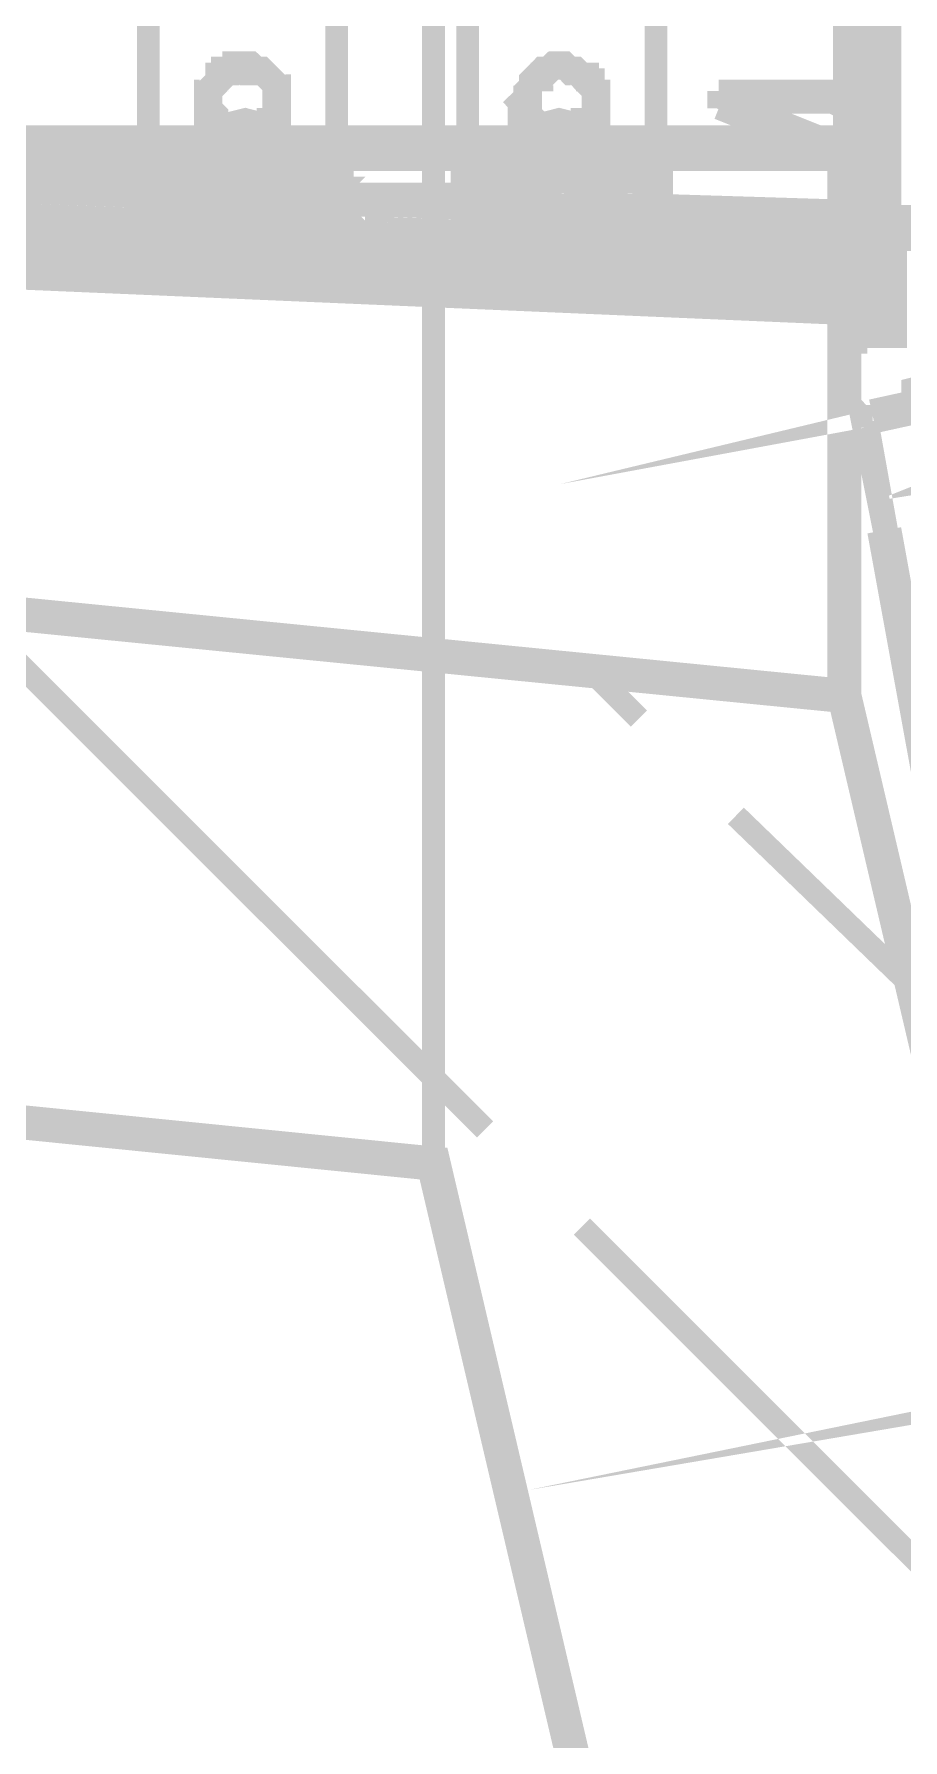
# Model space of a CAD drawing. Extents: x 0.1 to 11.6, y 0.3 to 16.2.
# Drawn here: x 7.8533 to 8.1071, y 11.6033 to 12.1016 of the extents above; entities that cross this region are included whole.
import ezdxf

# ---------------------------------------------------------------- set-up
doc = ezdxf.new("R2010")
doc.units = 0
doc.header["$MEASUREMENT"] = 0

msp = doc.modelspace()

# ---------------------------------------------------------------- linework, layer by layer
at = {"color": 0}
for points, const_width in [([(9.91835, 12.2217), (9.91835, 14.365), (9.16, 14.365), (9.16, 13.995), (8.34169, 13.995), (7.97, 12.415), (7.57167, 12.375), (7.57167, 11.8117), (7.97, 11.7717), (8.34169, 10.19), (9.16, 10.19), (9.16, 9.82167), (9.91835, 9.82167), (9.91835, 11.9633)], 0.01), ([(8.09, 12.0667), (8.09, 12.0684), (8.09, 12.0733), (8.09, 12.0783), (8.09, 12.0833), (8.09, 12.0883), (8.09, 12.0933), (8.09, 12.0983), (8.09, 12.1033), (8.09, 12.1083), (8.09, 12.1133), (8.09, 12.1183), (8.09, 12.1217), (8.09, 12.1267), (8.09, 12.1317), (8.09, 12.1367), (8.09, 12.1417), (8.09, 12.1467), (8.09, 12.1517)], 0.006667), ([(7.97, 11.7717), (7.97, 11.7733), (7.97, 11.775), (7.97, 11.7767), (7.97, 11.7783), (7.97, 11.78), (7.97, 11.7833), (7.97, 11.785), (7.97, 11.7867), (7.97, 11.79), (7.97, 11.7933), (7.97, 11.7967), (7.97, 11.8), (7.97, 11.8033), (7.97, 11.8066), (7.97, 11.81), (7.97, 11.815), (7.97, 11.8184), (7.97, 11.8233), (7.97, 11.8283), (7.97, 11.8333), (7.97, 11.8383), (7.97, 11.8433), (7.97, 11.8483), (7.97, 11.855), (7.97, 11.86), (7.97, 11.8666), (7.97, 11.8717), (7.97, 11.8783), (7.97, 11.885), (7.97, 11.8917), (7.97, 11.8967), (7.97, 11.905), (7.97, 11.9117), (7.97, 11.9183), (7.97, 11.925), (7.97, 11.9316), (7.97, 11.94), (7.97, 11.9467), (7.97, 11.955), (7.97, 11.9616), (7.97, 11.97), (7.97, 11.9783), (7.97, 11.985), (7.97, 11.9933), (7.97, 12.0017), (7.97, 12.01), (7.97, 12.0183), (7.97, 12.0267), (7.97, 12.035), (7.97, 12.0433), (7.97, 12.0517), (7.97, 12.06), (7.97, 12.0684), (7.97, 12.0767), (7.97, 12.085), (7.97, 12.0933), (7.97, 12.1017), (7.97, 12.11)], 0.006667), ([(8.095, 12.07), (8.095, 12.0717), (8.095, 12.0733), (8.095, 12.075), (8.095, 12.0767), (8.095, 12.0783), (8.095, 12.08), (8.095, 12.0817), (8.095, 12.0833), (8.095, 12.085), (8.095, 12.0866), (8.095, 12.0883), (8.095, 12.09), (8.095, 12.0917), (8.095, 12.0933), (8.095, 12.095), (8.095, 12.0967), (8.095, 12.0983), (8.095, 12.1), (8.095, 12.1017), (8.095, 12.1033), (8.095, 12.105), (8.095, 12.1067)], 0.01), ([(8.09668, 12.0467), (8.09668, 12.0483), (8.09668, 12.05), (8.09668, 12.0517), (8.09668, 12.0533), (8.09668, 12.055), (8.09668, 12.0566), (8.09668, 12.0583), (8.09668, 12.06), (8.09668, 12.0617), (8.09668, 12.0633), (8.09668, 12.0667), (8.09668, 12.0684), (8.09668, 12.07), (8.09668, 12.0717), (8.09668, 12.075), (8.09668, 12.0767), (8.09668, 12.08), (8.09668, 12.0817), (8.09668, 12.085), (8.09668, 12.0866), (8.09668, 12.09), (8.09668, 12.0917), (8.09668, 12.095), (8.09668, 12.0967), (8.09668, 12.1), (8.09668, 12.1017), (8.09668, 12.1033), (8.09668, 12.1067)], 0.01), ([(7.88667, 12.0667), (7.88667, 12.0684), (7.88667, 12.07), (7.88667, 12.0717), (7.88667, 12.0733), (7.88667, 12.075), (7.88667, 12.0767), (7.88667, 12.0783), (7.88667, 12.08), (7.88667, 12.0833), (7.88667, 12.085), (7.88667, 12.0866), (7.88667, 12.0883), (7.88667, 12.09), (7.88667, 12.0917), (7.88667, 12.0933), (7.88667, 12.095), (7.88667, 12.0967), (7.88667, 12.1), (7.88667, 12.1017), (7.88667, 12.1033), (7.88667, 12.105)], 0.006667), ([(7.94168, 12.0667), (7.94168, 12.0684), (7.94168, 12.07), (7.94168, 12.0717), (7.94168, 12.0733), (7.94168, 12.075), (7.94168, 12.0767), (7.94168, 12.0783), (7.94168, 12.08), (7.94168, 12.0833), (7.94168, 12.085), (7.94168, 12.0866), (7.94168, 12.0883), (7.94168, 12.09), (7.94168, 12.0917), (7.94168, 12.0933), (7.94168, 12.095), (7.94168, 12.0967), (7.94168, 12.1), (7.94168, 12.1017), (7.94168, 12.1033), (7.94168, 12.105)], 0.006667), ([(7.97999, 12.0667), (7.97999, 12.0684), (7.97999, 12.07), (7.97999, 12.0717), (7.97999, 12.0733), (7.97999, 12.075), (7.97999, 12.0767), (7.97999, 12.0783), (7.97999, 12.08), (7.97999, 12.0833), (7.97999, 12.085), (7.97999, 12.0866), (7.97999, 12.0883), (7.97999, 12.09), (7.97999, 12.0917), (7.97999, 12.0933), (7.97999, 12.095), (7.97999, 12.0967), (7.97999, 12.1), (7.97999, 12.1017), (7.97999, 12.1033), (7.97999, 12.105)], 0.006667), ([(8.035, 12.0667), (8.035, 12.0684), (8.035, 12.07), (8.035, 12.0717), (8.035, 12.0733), (8.035, 12.075), (8.035, 12.0767), (8.035, 12.0783), (8.035, 12.08), (8.035, 12.0833), (8.035, 12.085), (8.035, 12.0866), (8.035, 12.0883), (8.035, 12.09), (8.035, 12.0917), (8.035, 12.0933), (8.035, 12.095), (8.035, 12.0967), (8.035, 12.1), (8.035, 12.1017), (8.035, 12.1033), (8.035, 12.105)], 0.006667), ([(8.09, 12.0667), (8.09, 12.0684), (8.09, 12.07), (8.09, 12.0717), (8.09, 12.0733), (8.09, 12.075), (8.09, 12.0767), (8.09, 12.0783), (8.09, 12.08), (8.09, 12.0817), (8.09, 12.0833), (8.09, 12.085), (8.09, 12.0866), (8.09, 12.09), (8.09, 12.0917), (8.09, 12.0933), (8.09, 12.095), (8.09, 12.0967), (8.09, 12.0983), (8.09, 12.1), (8.09, 12.1017), (8.09, 12.1033), (8.09, 12.105)], 0.006667), ([(8.10335, 12.0433), (8.10335, 12.045), (8.10335, 12.0467), (8.10335, 12.0483), (8.10335, 12.05), (8.10335, 12.0517), (8.10335, 12.0533), (8.10335, 12.055), (8.10335, 12.0566), (8.10335, 12.0583), (8.10335, 12.06), (8.10335, 12.0617), (8.10335, 12.0633), (8.10335, 12.0667), (8.10335, 12.0684), (8.10335, 12.07), (8.10335, 12.0733), (8.10335, 12.075), (8.10335, 12.0783), (8.10335, 12.08), (8.10335, 12.0833), (8.10335, 12.085), (8.10335, 12.0883), (8.10335, 12.09), (8.10335, 12.0933), (8.10335, 12.095), (8.10335, 12.0983), (8.10335, 12.1), (8.10335, 12.1033), (8.10335, 12.105)], 0.006667), ([(8.09, 12.0983), (8.09668, 12.0983), (8.10335, 12.0983)], 0.006667), ([(7.90332, 12.0817), (7.90332, 12.0533)], 0.006667), ([(7.905, 12.0817), (7.905, 12.0533)], 0.006667), ([(7.92503, 12.0533), (7.92503, 12.0817)], 0.006667), ([(7.92503, 12.0533), (7.92503, 12.0817)], 0.006667), ([(7.99501, 12.0817), (7.99501, 12.0533)], 0.006667), ([(7.99669, 12.0817), (7.99669, 12.0533)], 0.006667), ([(8.01665, 12.0533), (8.01665, 12.0817)], 0.006667), ([(8.01833, 12.0533), (8.01833, 12.0817)], 0.006667), ([(8.05333, 12.0817), (8.08664, 12.0817), (8.08664, 12.085)], 0.006667), ([(8.05333, 12.085), (8.08664, 12.085), (8.09, 12.0833)], 0.006667), ([(8.05333, 12.08), (8.05333, 12.0817), (8.05333, 12.085)], 0.006667), ([(8.05333, 12.0833), (8.08664, 12.07)], 0.006667), ([(8.09, 12.08), (8.08664, 12.0817)], 0.006667), ([(8.05333, 12.08), (8.08664, 12.0667)], 0.006667), ([(7.88667, 12.065), (7.88667, 12.0667), (7.94168, 12.0667), (7.94168, 12.065)], 0.01), ([(7.88667, 12.0667), (7.94168, 12.0667)], 0.01), ([(7.94168, 12.0633), (7.94168, 12.065), (7.88667, 12.065), (7.88667, 12.0633)], 0.01), ([(7.905, 12.0684), (7.90668, 12.0467), (7.90332, 12.0533), (7.905, 12.0583), (7.90831, 12.0633), (7.91499, 12.065), (7.91667, 12.065), (7.91835, 12.0633), (7.91997, 12.0633), (7.92165, 12.0633), (7.92165, 12.0617), (7.92333, 12.0617), (7.92333, 12.06), (7.92503, 12.06), (7.92503, 12.0583), (7.92503, 12.0566), (7.92503, 12.055), (7.92503, 12.0533), (7.92503, 12.0517), (7.92503, 12.05), (7.92333, 12.0483), (7.92333, 12.0467), (7.92333, 12.0684)], 0.006667), ([(7.90668, 12.0684), (7.90668, 12.0433)], 0.006667), ([(7.92333, 12.0417), (7.92333, 12.0684)], 0.006667), ([(7.97999, 12.065), (7.97999, 12.0667), (8.035, 12.0667), (8.035, 12.065)], 0.01), ([(7.97999, 12.0667), (8.035, 12.0667)], 0.01), ([(8.035, 12.0633), (8.035, 12.065), (7.97999, 12.065), (7.97999, 12.0633)], 0.01), ([(7.99832, 12.0684), (7.99832, 12.0467)], 0.006667), ([(7.99832, 12.0684), (7.99832, 12.04)], 0.006667), ([(8.01497, 12.0384), (8.01497, 12.0684)], 0.006667), ([(8.01665, 12.0467), (8.01665, 12.0684)], 0.006667), ([(8.03168, 12.0667), (8.03, 12.07)], 0.006667), ([(8.08664, 12.07), (8.08664, 12.0667), (8.09, 12.0667)], 0.006667), ([(8.08664, 12.07), (8.09, 12.07)], 0.006667), ([(8.09, 12.0483), (8.09, 12.05), (8.09, 12.0533), (8.09, 12.0583), (8.09, 12.0633), (8.09, 12.0667)], 0.01), ([(7.88667, 12.065), (7.94168, 12.065)], 0.006667), ([(7.88667, 12.0633), (7.94168, 12.0633)], 0.006667), ([(7.97999, 12.065), (8.035, 12.065)], 0.006667), ([(7.97999, 12.0633), (8.035, 12.0633)], 0.006667), ([(7.99832, 12.0467), (7.99832, 12.0483), (7.99669, 12.05), (7.99669, 12.0517), (7.99669, 12.0533), (7.99669, 12.055), (7.99669, 12.0566), (7.99669, 12.0583), (7.99832, 12.06), (8, 12.0617), (8.00168, 12.0633), (8.00331, 12.0633), (8.00499, 12.065), (8.00667, 12.065)], 0.006667), ([(8.00667, 12.065), (8.00836, 12.065), (8.00999, 12.065), (8.00999, 12.0633), (8.01167, 12.0633), (8.01335, 12.0633), (8.01335, 12.0617), (8.01497, 12.0617), (8.01497, 12.06), (8.01665, 12.06), (8.01665, 12.0583), (8.01833, 12.0566), (8.01833, 12.055), (8.01833, 12.0533), (8.01833, 12.0517), (8.01665, 12.05), (8.01665, 12.0483), (8.01497, 12.0467)], 0.006667), ([(8.035, 12.0633), (8.03331, 12.065)], 0.006667), ([(8.08832, 12.0333), (8.09, 12.04), (8.09, 12.035)], 0.006667), ([(7.81836, 12.0583), (7.88667, 12.0566)], 0.01), ([(7.81999, 12.0566), (7.81836, 12.0467), (8.09, 12.0367)], 0.006667), ([(7.81999, 12.0566), (8.09169, 12.0467)], 0.006667), ([(7.88667, 12.0566), (7.89165, 12.0566)], 0.006667), ([(7.89165, 12.0566), (7.89665, 12.0566)], 0.01), ([(7.89665, 12.055), (7.89665, 12.0533), (7.89501, 12.0533), (7.89333, 12.0533), (7.89165, 12.0533), (7.89165, 12.055)], 0.01), ([(7.89501, 12.0583), (7.89333, 12.0583), (7.89333, 12.0566), (7.89165, 12.0566), (7.89165, 12.055)], 0.006667), ([(7.89165, 12.055), (7.89165, 12.0566), (7.89333, 12.0566), (7.89333, 12.0583), (7.89501, 12.0583), (7.89501, 12.0566), (7.89665, 12.0566), (7.89665, 12.055)], 0.006667), ([(7.89165, 12.055), (7.89165, 12.0566), (7.89333, 12.0566), (7.89333, 12.0583), (7.89501, 12.0583), (7.89665, 12.0566), (7.89665, 12.055)], 0.006667), ([(7.89665, 12.055), (7.89665, 12.0566), (7.89501, 12.0566), (7.89501, 12.0583)], 0.006667), ([(7.89665, 12.0566), (7.93164, 12.055)], 0.006667), ([(7.91667, 12.055), (7.91667, 12.0533), (7.91499, 12.0533), (7.91336, 12.0533), (7.91168, 12.055)], 0.01), ([(7.91499, 12.0583), (7.91336, 12.0583), (7.91336, 12.0566), (7.91168, 12.0566), (7.91168, 12.055)], 0.006667), ([(7.91168, 12.055), (7.91168, 12.0566), (7.91336, 12.0566), (7.91336, 12.0583), (7.91499, 12.0583), (7.91499, 12.0566), (7.91667, 12.0566), (7.91667, 12.055)], 0.006667), ([(7.91168, 12.055), (7.91168, 12.0566), (7.91336, 12.0566), (7.91336, 12.0583), (7.91499, 12.0583), (7.91667, 12.0566), (7.91667, 12.055)], 0.006667), ([(7.91667, 12.055), (7.91667, 12.0566), (7.91499, 12.0566), (7.91499, 12.0583)], 0.006667), ([(7.93832, 12.055), (7.93668, 12.055), (7.93668, 12.0533), (7.935, 12.0533), (7.93332, 12.0533), (7.93332, 12.055), (7.93164, 12.055), (7.93332, 12.0533), (7.935, 12.0533), (7.935, 12.0517), (7.935, 12.0533), (7.93668, 12.0533), (7.93668, 12.055), (7.93832, 12.055), (7.93668, 12.0533), (7.935, 12.0517), (7.93332, 12.0533), (7.93164, 12.055), (7.93668, 12.055)], 0.01), ([(7.93164, 12.055), (7.93332, 12.0566), (7.935, 12.0583), (7.93668, 12.0566), (7.93668, 12.055), (7.93832, 12.055)], 0.006667), ([(7.935, 12.0583), (7.93332, 12.0566), (7.93164, 12.055)], 0.006667), ([(7.93164, 12.055), (7.93164, 12.0566), (7.93332, 12.0566), (7.93332, 12.0583), (7.935, 12.0583), (7.93668, 12.0583), (7.93668, 12.0566), (7.93832, 12.055), (7.93668, 12.055)], 0.006667), ([(7.93832, 12.055), (7.93668, 12.055), (7.93668, 12.0566), (7.935, 12.0583)], 0.006667), ([(7.99001, 12.055), (7.98833, 12.055), (7.98833, 12.0533), (7.98665, 12.0533), (7.98503, 12.0533), (7.98503, 12.055), (7.98335, 12.055)], 0.01), ([(7.98335, 12.055), (7.98503, 12.0566), (7.98665, 12.0583), (7.98833, 12.0566), (7.99001, 12.055)], 0.006667), ([(7.98665, 12.0583), (7.98503, 12.0566), (7.98335, 12.055)], 0.006667), ([(7.98335, 12.055), (7.98335, 12.0566), (7.98503, 12.0566), (7.98503, 12.0583), (7.98665, 12.0583), (7.98833, 12.0583), (7.98833, 12.0566), (7.99001, 12.0566), (7.99001, 12.055)], 0.006667), ([(7.99001, 12.055), (7.98833, 12.055), (7.98833, 12.0566), (7.98665, 12.0583)], 0.006667), ([(8.00999, 12.055), (8.00836, 12.0533), (8.00667, 12.0533), (8.00499, 12.0533), (8.00499, 12.055)], 0.01), ([(8.00667, 12.0583), (8.00667, 12.0566), (8.00499, 12.0566), (8.00499, 12.055)], 0.006667), ([(8.00499, 12.055), (8.00499, 12.0566), (8.00667, 12.0566), (8.00667, 12.0583), (8.00836, 12.0583), (8.00836, 12.0566), (8.00999, 12.0566), (8.00999, 12.055)], 0.006667), ([(8.00499, 12.055), (8.00499, 12.0566), (8.00667, 12.0583), (8.00836, 12.0583), (8.00836, 12.0566), (8.00999, 12.0566), (8.00999, 12.055)], 0.006667), ([(8.00999, 12.055), (8.00999, 12.0566), (8.00836, 12.0566), (8.00836, 12.0583), (8.00667, 12.0583)], 0.006667), ([(8.03, 12.055), (8.03, 12.0533), (8.02832, 12.0533), (8.02669, 12.0533), (8.02501, 12.0533), (8.02501, 12.055)], 0.01), ([(8.02669, 12.0583), (8.02669, 12.0566), (8.02501, 12.0566), (8.02501, 12.055)], 0.006667), ([(8.02501, 12.055), (8.02501, 12.0566), (8.02669, 12.0566), (8.02669, 12.0583), (8.02832, 12.0583), (8.02832, 12.0566), (8.03, 12.0566), (8.03, 12.055)], 0.006667), ([(8.02501, 12.055), (8.02501, 12.0566), (8.02669, 12.0583), (8.02832, 12.0583), (8.02832, 12.0566), (8.03, 12.0566), (8.03, 12.055)], 0.006667), ([(8.03, 12.055), (8.03, 12.0566), (8.02832, 12.0566), (8.02832, 12.0583), (8.02669, 12.0583)], 0.006667), ([(8.09668, 12.0566), (8.09, 12.0566)], 0.006667), ([(8.10335, 12.0566), (8.09668, 12.0566)], 0.006667), ([(7.89165, 12.055), (7.89333, 12.055)], 0.006667), ([(7.89165, 12.055), (7.89333, 12.055)], 0.006667), ([(7.89665, 12.055), (7.89833, 12.055)], 0.006667), ([(7.89665, 12.055), (7.89833, 12.055)], 0.006667), ([(7.91168, 12.055), (7.91336, 12.055)], 0.006667), ([(7.91168, 12.055), (7.91336, 12.055)], 0.006667), ([(7.91667, 12.055), (7.91835, 12.055)], 0.006667), ([(7.91667, 12.055), (7.91835, 12.055)], 0.006667), ([(7.93164, 12.055), (7.93332, 12.055)], 0.006667), ([(7.93164, 12.055), (7.93332, 12.055)], 0.006667), ([(7.93668, 12.055), (7.94168, 12.0533)], 0.006667), ([(7.93832, 12.055), (7.94, 12.055)], 0.006667), ([(7.93832, 12.055), (7.94, 12.055)], 0.006667), ([(7.94168, 12.0533), (7.97999, 12.0533)], 0.01), ([(7.97999, 12.0533), (8.035, 12.05)], 0.006667), ([(7.98335, 12.055), (7.98503, 12.055)], 0.006667), ([(7.98335, 12.055), (7.98503, 12.055)], 0.006667), ([(7.99001, 12.055), (7.99164, 12.055)], 0.006667), ([(7.99001, 12.055), (7.99164, 12.055)], 0.006667), ([(8.00499, 12.055), (8.00667, 12.055)], 0.006667), ([(8.00499, 12.055), (8.00667, 12.055)], 0.006667), ([(8.00999, 12.055), (8.01167, 12.055)], 0.006667), ([(8.00999, 12.055), (8.01167, 12.055)], 0.006667), ([(8.02501, 12.055), (8.02669, 12.055)], 0.006667), ([(8.02501, 12.055), (8.02669, 12.055)], 0.006667), ([(8.03, 12.055), (8.03168, 12.055)], 0.006667), ([(8.03, 12.055), (8.03168, 12.055)], 0.006667), ([(8.035, 12.05), (8.09, 12.0483)], 0.01), ([(7.81668, 12.0483), (8.09169, 12.0384)], 0.006667), ([(8.09, 12.04), (7.81836, 12.05), (7.81836, 12.045)], 0.006667), ([(7.88667, 12.0483), (7.94168, 12.0483)], 0.006667), ([(7.89333, 12.0483), (7.89333, 12.0467)], 0.006667), ([(7.89333, 12.0417), (7.89333, 12.0467)], 0.006667), ([(7.89333, 12.0467), (7.89501, 12.0467), (7.89665, 12.0467)], 0.006667), ([(7.89333, 12.045), (7.89333, 12.0467)], 0.006667), ([(7.89665, 12.0467), (7.89665, 12.0483)], 0.006667), ([(7.89665, 12.0467), (7.89665, 12.0417), (7.89665, 12.0384)], 0.006667), ([(7.89665, 12.0467), (7.89665, 12.045)], 0.006667), ([(7.89665, 12.0417), (7.89665, 12.0467)], 0.006667), ([(7.92333, 12.0417), (7.92165, 12.0483), (7.91499, 12.05), (7.90831, 12.0483), (7.905, 12.0433)], 0.006667), ([(7.97999, 12.0483), (8.035, 12.0483)], 0.006667), ([(8.01665, 12.0384), (8.01335, 12.045), (8.00667, 12.0467), (8.00168, 12.045), (7.99832, 12.04)], 0.006667), ([(8.09, 12.05), (8.09668, 12.05), (8.10335, 12.05)], 0.006667), ([(8.09, 12.0217), (8.09, 12.025), (8.09, 12.03), (8.09, 12.035), (8.09, 12.04), (8.09, 12.045), (8.09, 12.0483)], 0.006667), ([(8.09, 12.0483), (8.095, 12.0483)], 0.006667), ([(8.09169, 12.0467), (8.09169, 12.0217), (8.09, 12.0217)], 0.006667), ([(8.09, 12.0217), (8.09, 12.0367), (8.09169, 12.0467)], 0.006667), ([(8.095, 12.0483), (8.09169, 12.0384), (8.09169, 12.0133)], 0.006667), ([(8.095, 12.0483), (8.095, 12.0233)], 0.006667), ([(9.61165, 12.0467), (8.09668, 12.0467), (8.09668, 12.0433), (9.61165, 12.0433)], 0.01), ([(8.08832, 12.0283), (8.08832, 12.0333), (7.81668, 12.0433)], 0.006667), ([(7.81836, 12.045), (8.09, 12.0333)], 0.006667), ([(8.09, 12.03), (8.09, 12.0317), (7.81836, 12.0417)], 0.006667), ([(7.89333, 12.045), (7.89333, 12.04), (7.89333, 12.0417)], 0.006667), ([(7.89665, 12.045), (7.89665, 12.0384), (7.89501, 12.0384), (7.89333, 12.0384), (7.89333, 12.04)], 0.006667), ([(7.89665, 12.045), (7.89665, 12.0433), (7.89501, 12.0433), (7.89333, 12.0433), (7.89333, 12.045)], 0.006667), ([(7.89333, 12.045), (7.89333, 12.0384)], 0.006667), ([(7.89665, 12.0417), (7.89501, 12.0417), (7.89333, 12.0417)], 0.006667), ([(7.89333, 12.0417), (7.89333, 12.04)], 0.006667), ([(7.89665, 12.04), (7.89665, 12.0417)], 0.006667), ([(7.95167, 12.0417), (7.95335, 12.0433)], 0.006667), ([(7.95167, 12.0417), (7.95167, 12.0367), (7.95335, 12.0384)], 0.006667), ([(7.95503, 12.0417), (7.95503, 12.0367), (7.95335, 12.0367), (7.95167, 12.0367)], 0.006667), ([(7.95503, 12.0417), (7.95335, 12.0417), (7.95167, 12.0417)], 0.006667), ([(7.95167, 12.0417), (7.95167, 12.0367)], 0.006667), ([(7.95335, 12.0433), (7.95335, 12.045), (7.95503, 12.045), (7.95503, 12.0433), (7.95665, 12.0433)], 0.006667), ([(7.95335, 12.045), (7.95335, 12.0433)], 0.006667), ([(7.95335, 12.0433), (7.95335, 12.0384), (7.95335, 12.04), (7.95503, 12.04), (7.95503, 12.0384), (7.95665, 12.0384)], 0.006667), ([(7.95665, 12.0433), (7.95665, 12.0384), (7.95503, 12.0367)], 0.006667), ([(7.95665, 12.0433), (7.95503, 12.0417)], 0.006667), ([(7.95665, 12.0433), (7.95665, 12.045)], 0.006667), ([(7.95665, 12.0384), (7.95665, 12.0433)], 0.006667), ([(8.01167, 12.0433), (8.01167, 12.0417)], 0.006667), ([(8.01167, 12.0417), (8.01167, 12.0367), (8.01335, 12.0367), (8.01497, 12.0367)], 0.006667), ([(8.01167, 12.0417), (8.01335, 12.0417), (8.01497, 12.0417)], 0.006667), ([(8.01167, 12.04), (8.01167, 12.0417)], 0.006667), ([(8.01497, 12.0417), (8.01497, 12.0433)], 0.006667), ([(8.01497, 12.0417), (8.01497, 12.0367), (8.01497, 12.035)], 0.006667), ([(8.01497, 12.0417), (8.01497, 12.04)], 0.006667), ([(8.01497, 12.0367), (8.01497, 12.0417)], 0.006667), ([(8.06999, 12.0417), (8.06999, 12.04)], 0.006667), ([(8.07335, 12.04), (8.07335, 12.0417)], 0.006667), ([(8.09668, 12.0367), (8.09668, 12.0384), (8.09668, 12.04), (8.09668, 12.0417), (8.09668, 12.0433)], 0.006667), ([(8.10335, 12.0417), (8.10335, 12.0433)], 0.01), ([(8.08832, 12.0283), (7.81668, 12.0384)], 0.006667), ([(8.09, 12.03), (7.81836, 12.04)], 0.006667), ([(7.95335, 12.0384), (7.95335, 12.0367)], 0.006667), ([(7.95665, 12.0367), (7.95665, 12.0384)], 0.006667), ([(8.01167, 12.04), (8.01167, 12.035), (8.01167, 12.0367)], 0.006667), ([(8.01497, 12.04), (8.01497, 12.035), (8.01335, 12.035), (8.01335, 12.0333), (8.01167, 12.0333), (8.01167, 12.035)], 0.006667), ([(8.01497, 12.04), (8.01335, 12.04), (8.01335, 12.0384), (8.01167, 12.0384), (8.01167, 12.04)], 0.006667), ([(8.01167, 12.04), (8.01167, 12.035)], 0.006667), ([(8.01167, 12.0367), (8.01167, 12.035)], 0.006667), ([(8.01497, 12.035), (8.01497, 12.0367)], 0.006667), ([(8.06999, 12.04), (8.06999, 12.035), (8.07167, 12.035), (8.07335, 12.035), (8.07335, 12.0333)], 0.006667), ([(8.06999, 12.04), (8.07167, 12.04), (8.07335, 12.04)], 0.006667), ([(8.06999, 12.0384), (8.06999, 12.04)], 0.006667), ([(8.06999, 12.0384), (8.06999, 12.0317), (8.06999, 12.035)], 0.006667), ([(8.07335, 12.0367), (8.07167, 12.0367), (8.06999, 12.0367), (8.06999, 12.0384)], 0.006667), ([(8.06999, 12.0384), (8.06999, 12.0317)], 0.006667), ([(8.07335, 12.0367), (8.07335, 12.0317), (8.07167, 12.0317), (8.06999, 12.0317)], 0.006667), ([(8.07335, 12.04), (8.07335, 12.0333), (8.07335, 12.0317)], 0.006667), ([(8.07335, 12.04), (8.07335, 12.0367)], 0.006667), ([(8.07335, 12.0333), (8.07335, 12.04)], 0.006667), ([(8.09, 12.0217), (7.81999, 12.0333), (7.81836, 12.0233), (7.81668, 12.0233), (7.81836, 12.0333), (8.09, 12.0233)], 0.01), ([(8.06999, 12.0333), (8.07167, 12.0333)], 0.006667), ([(8.07335, 12.0333), (8.07497, 12.0333)], 0.006667), ([(8.09, 12.035), (8.08832, 12.0283)], 0.006667), ([(8.09, 12.0317), (8.09, 12.035), (8.09, 12.0333)], 0.006667), ([(8.09, 12.0333), (8.09, 12.03)], 0.006667), ([(8.09668, 12.0317), (8.09, 12.0317)], 0.006667), ([(8.10335, 12.0317), (8.09668, 12.0317)], 0.006667), ([(8.09, 12.0217), (8.09, 12.0167), (8.09, 12.0117), (8.09, 12.0084), (8.09, 12.0033), (8.09, 12), (8.09, 11.995), (8.09, 11.9916), (8.09, 11.9867), (8.09, 11.9833), (8.09, 11.9783), (8.09, 11.975), (8.09, 11.9717), (8.09, 11.9683), (8.09, 11.9633), (8.09, 11.96), (8.09, 11.9567), (8.09, 11.9533), (8.09, 11.95), (8.09, 11.9483), (8.09, 11.945), (8.09, 11.9417), (8.09, 11.9383), (8.09, 11.9367), (8.09, 11.9333), (8.09, 11.9316), (8.09, 11.9283), (8.09, 11.9267), (8.09, 11.925), (8.09, 11.9233), (8.09, 11.9217), (8.09, 11.92), (8.09, 11.9183), (8.09, 11.9167), (8.09, 11.915), (8.09, 11.9134), (8.09, 11.9117), (8.09, 11.91), (8.09, 11.9083), (7.72, 11.945)], 0.01), ([(8.09, 12.0217), (8.09, 12.0133)], 0.01), ([(8.09, 12.025), (8.09668, 12.025), (8.10335, 12.025)], 0.006667), ([(8.095, 12.0233), (8.09, 12.0233)], 0.006667), ([(8.09, 12.015), (8.09169, 12.0217)], 0.006667), ([(8.09169, 12.015), (8.095, 12.0233)], 0.006667), ([(8.11333, 11.9933), (8.13167, 11.9967), (8.09668, 11.9883)], 0.006667), ([(8.09, 12.015), (8.09, 12.0133), (8.09169, 12.0133), (8.09169, 12.015)], 0.01), ([(8.13835, 12.0033), (8.11165, 11.9967), (8.11165, 11.995), (8.13835, 12.0017)], 0.01), ([(8.09668, 11.9883), (8.095, 11.99), (8.10167, 11.9567)], 0.006667), ([(8.11165, 11.995), (8.11333, 11.9933)], 0.01), ([(8.11333, 11.9933), (8.09831, 11.99)], 0.01), ([(8.09831, 11.99), (8.095, 11.99)], 0.006667), ([(8.09668, 11.9883), (8.16, 11.635)], 0.006667), ([(8.125, 11.9733), (8.12668, 11.9717), (8.12831, 11.9733), (8.12831, 11.975), (8.12668, 11.975), (8.12831, 11.975), (8.12668, 11.9767), (8.11833, 11.975), (8.11664, 11.975), (8.11664, 11.9733), (8.11664, 11.9717), (8.11833, 11.9717), (8.12831, 11.9733), (8.12001, 11.97), (8.11833, 11.9717)], 0.006667), ([(8.13336, 11.93), (8.13336, 11.9283), (8.13499, 11.9283), (8.13667, 11.9283), (8.13667, 11.93), (8.13499, 11.93), (8.13499, 11.9316), (8.13667, 11.9316), (8.13499, 11.9316), (8.12668, 11.93), (8.125, 11.93), (8.125, 11.9283), (8.12668, 11.9267), (8.13667, 11.9283), (8.12831, 11.9267), (8.12668, 11.9267)], 0.006667), ([(8.10167, 11.9567), (8.16, 11.6367), (8.17665, 11.64)], 0.01), ([(7.98503, 11.7817), (7.83333, 11.9333)], 0.006667), ([(8.03, 11.9017), (8.01665, 11.915)], 0.006667), ([(8.09, 11.9083), (8.45833, 10.3383), (8.45833, 10.34), (8.45833, 10.3433), (8.45833, 10.3483), (8.45833, 10.3533), (8.45833, 10.36), (8.45833, 10.3683), (8.45833, 10.3767), (8.45833, 10.3867), (8.45833, 10.3983), (8.45833, 10.41), (8.45833, 10.425), (8.45833, 10.4383), (8.45833, 10.455), (8.45833, 10.4717), (8.45833, 10.49), (8.45833, 10.51), (8.45833, 10.53), (8.45833, 10.545)], 0.01), ([(8.11003, 11.8233), (8.05832, 11.8733)], 0.006667), ([(8.16, 11.6067), (8.01335, 11.7533)], 0.006667), ([(8.185, 11.7116), (8.18668, 11.7116), (8.19499, 11.7133), (8.185, 11.7116), (8.185, 11.71), (8.185, 11.7083), (8.18668, 11.7083), (8.19499, 11.7116), (8.19667, 11.71), (8.18668, 11.7083)], 0.006667)]:
    msp.add_lwpolyline(points, dxfattribs=dict(at, const_width=const_width))
for points, const_width in [([(7.91499, 12.0717), (7.91336, 12.0717), (7.91168, 12.0717), (7.91168, 12.0733), (7.91, 12.0733), (7.90831, 12.0733), (7.90668, 12.075), (7.905, 12.0767), (7.905, 12.0783), (7.90332, 12.0783), (7.90332, 12.08), (7.90332, 12.0817), (7.90332, 12.0833), (7.90332, 12.085), (7.905, 12.085), (7.905, 12.0866), (7.90668, 12.0883), (7.90668, 12.09), (7.90831, 12.09), (7.90831, 12.0917), (7.91, 12.0917), (7.91168, 12.0917), (7.91168, 12.0933), (7.91336, 12.0933), (7.91499, 12.0933), (7.91667, 12.0933), (7.91835, 12.0917), (7.91997, 12.0917), (7.92165, 12.09), (7.92333, 12.0883), (7.92333, 12.0866), (7.92503, 12.0866), (7.92503, 12.085), (7.92503, 12.0833), (7.92503, 12.0817), (7.92503, 12.08), (7.92503, 12.0783), (7.92503, 12.0767), (7.92333, 12.075), (7.92165, 12.075), (7.92165, 12.0733), (7.91997, 12.0733), (7.91835, 12.0733), (7.91667, 12.0717), (7.91499, 12.0717)], 0.006667), ([(7.91499, 12.0733), (7.91336, 12.0733), (7.91168, 12.0733), (7.91, 12.075), (7.90831, 12.075), (7.90668, 12.0767), (7.90668, 12.0783), (7.905, 12.08), (7.905, 12.0817), (7.905, 12.0833), (7.905, 12.085), (7.90668, 12.0866), (7.90668, 12.0883), (7.90831, 12.0883), (7.91, 12.09), (7.91168, 12.09), (7.91336, 12.0917), (7.91499, 12.0917), (7.91667, 12.0917), (7.91667, 12.09), (7.91835, 12.09), (7.91997, 12.09), (7.92165, 12.0883), (7.92333, 12.0866), (7.92333, 12.085), (7.92333, 12.0833), (7.92503, 12.0833), (7.92503, 12.0817), (7.92333, 12.08), (7.92333, 12.0783), (7.92333, 12.0767), (7.92165, 12.0767), (7.92165, 12.075), (7.91997, 12.075), (7.91835, 12.0733), (7.91667, 12.0733), (7.91499, 12.0733)], 0.006667), ([(8.00667, 12.0717), (8.00499, 12.0717), (8.00499, 12.0733), (8.00331, 12.0733), (8.00168, 12.0733), (8, 12.0733), (8, 12.075), (7.99832, 12.075), (7.99832, 12.0767), (7.99669, 12.0767), (7.99669, 12.0783), (7.99669, 12.08), (7.99501, 12.0817), (7.99669, 12.0833), (7.99669, 12.085), (7.99832, 12.0866), (7.99832, 12.0883), (8, 12.09), (8.00168, 12.0917), (8.00331, 12.0917), (8.00499, 12.0933), (8.00667, 12.0933), (8.00836, 12.0933), (8.00999, 12.0917), (8.01167, 12.0917), (8.01335, 12.09), (8.01497, 12.09), (8.01497, 12.0883), (8.01665, 12.0883), (8.01665, 12.0866), (8.01665, 12.085), (8.01833, 12.085), (8.01833, 12.0833), (8.01833, 12.0817), (8.01833, 12.08), (8.01665, 12.0783), (8.01665, 12.0767), (8.01497, 12.075), (8.01335, 12.0733), (8.01167, 12.0733), (8.00999, 12.0733), (8.00836, 12.0717), (8.00667, 12.0717)], 0.006667), ([(8.00667, 12.0733), (8.00499, 12.0733), (8.00331, 12.0733), (8.00168, 12.075), (8, 12.0767), (7.99832, 12.0767), (7.99832, 12.0783), (7.99832, 12.08), (7.99669, 12.0817), (7.99669, 12.0833), (7.99832, 12.0833), (7.99832, 12.085), (7.99832, 12.0866), (8, 12.0883), (8.00168, 12.0883), (8.00168, 12.09), (8.00331, 12.09), (8.00499, 12.0917), (8.00667, 12.0917), (8.00836, 12.0917), (8.00999, 12.09), (8.01167, 12.09), (8.01335, 12.09), (8.01335, 12.0883), (8.01497, 12.0866), (8.01665, 12.085), (8.01665, 12.0833), (8.01665, 12.0817), (8.01665, 12.08), (8.01665, 12.0783), (8.01497, 12.0767), (8.01335, 12.0767), (8.01335, 12.075), (8.01167, 12.075), (8.00999, 12.0733), (8.00836, 12.0733), (8.00667, 12.0733)], 0.006667), ([(7.91499, 12.06), (7.92165, 12.0633), (7.92333, 12.0684), (7.92165, 12.075), (7.91499, 12.0767), (7.90831, 12.075), (7.905, 12.0684), (7.90831, 12.0633), (7.91499, 12.06)], 0.006667), ([(8.00667, 12.06), (8.01335, 12.0633), (8.01665, 12.0684), (8.01335, 12.075), (8.00667, 12.0767), (8, 12.075), (7.99832, 12.0684), (8, 12.0633), (8.00667, 12.06)], 0.006667), ([(7.74501, 12.0667), (8.095, 12.0667), (8.095, 12.07), (7.74501, 12.07), (7.74501, 12.0667)], 0.01), ([(7.91499, 12.0617), (7.91997, 12.0633), (7.92333, 12.0684), (7.91997, 12.0733), (7.91499, 12.075), (7.90831, 12.0733), (7.90668, 12.0684), (7.90831, 12.0633), (7.91499, 12.0617)], 0.006667), ([(8.00667, 12.0617), (8.01335, 12.0633), (8.01497, 12.0684), (8.01335, 12.0733), (8.00667, 12.075), (8.00168, 12.0733), (7.99832, 12.0684), (8.00168, 12.0633), (8.00667, 12.0617)], 0.006667), ([(8.095, 12.0367), (8.095, 12.0667), (8.09, 12.0667), (8.09, 12.015), (8.09668, 12.015), (8.09668, 12.0367), (8.095, 12.0367)], 0.01), ([(7.94168, 12.0633), (7.88667, 12.0633), (7.88667, 12.0467), (7.94168, 12.0467), (7.94168, 12.0633)], 0.01), ([(7.89665, 12.055), (7.89665, 12.0533), (7.89501, 12.0533), (7.89501, 12.0517), (7.89333, 12.0533), (7.89165, 12.0533), (7.89165, 12.055), (7.89333, 12.0533), (7.89501, 12.0517), (7.89665, 12.0533), (7.89665, 12.055)], 0.01), ([(7.91499, 12.0633), (7.90831, 12.06), (7.905, 12.0533), (7.90831, 12.0483), (7.91499, 12.045), (7.92165, 12.0483), (7.92503, 12.055), (7.92165, 12.06), (7.91499, 12.0633)], 0.006667), ([(7.91667, 12.055), (7.91667, 12.0533), (7.91499, 12.0533), (7.91499, 12.0517), (7.91336, 12.0533), (7.91168, 12.0533), (7.91168, 12.055), (7.91336, 12.0533), (7.91499, 12.0517), (7.91667, 12.0533), (7.91667, 12.055)], 0.01), ([(8.035, 12.0633), (7.97999, 12.0633), (7.97999, 12.0467), (8.035, 12.0467), (8.035, 12.0633)], 0.01), ([(8.00667, 12.0633), (8, 12.06), (7.99669, 12.0533), (8, 12.0483), (8.00667, 12.045), (8.01335, 12.0483), (8.01665, 12.0533), (8.01335, 12.06), (8.00667, 12.0633)], 0.006667), ([(8.00999, 12.055), (8.00999, 12.0533), (8.00836, 12.0533), (8.00667, 12.0517), (8.00667, 12.0533), (8.00499, 12.0533), (8.00499, 12.055), (8.00499, 12.0533), (8.00667, 12.0517), (8.00836, 12.0533), (8.00999, 12.055)], 0.01), ([(8.03, 12.055), (8.03, 12.0533), (8.02832, 12.0533), (8.02669, 12.0517), (8.02669, 12.0533), (8.02501, 12.0533), (8.02501, 12.055), (8.02501, 12.0533), (8.02669, 12.0517), (8.02832, 12.0533), (8.03, 12.055)], 0.01), ([(7.89501, 12.0517), (7.89665, 12.0533), (7.89665, 12.055), (7.89665, 12.0566), (7.89501, 12.0566), (7.89165, 12.0566), (7.89165, 12.055), (7.89165, 12.0533), (7.89501, 12.0517)], 0.01), ([(7.91499, 12.0517), (7.91667, 12.0533), (7.91667, 12.055), (7.91667, 12.0566), (7.91499, 12.0566), (7.91336, 12.0566), (7.91168, 12.055), (7.91336, 12.0533), (7.91499, 12.0517)], 0.01), ([(7.935, 12.0517), (7.93668, 12.0533), (7.93832, 12.055), (7.93668, 12.0566), (7.935, 12.0566), (7.93332, 12.0566), (7.93164, 12.055), (7.93332, 12.0533), (7.935, 12.0517)], 0.01), ([(7.98665, 12.0517), (7.98833, 12.0533), (7.99001, 12.055), (7.98833, 12.0566), (7.98665, 12.0566), (7.98503, 12.0566), (7.98335, 12.055), (7.98503, 12.0533), (7.98665, 12.0517)], 0.01), ([(7.99001, 12.055), (7.98833, 12.0533), (7.98665, 12.0533), (7.98665, 12.0517), (7.98665, 12.0533), (7.98503, 12.0533), (7.98335, 12.055), (7.98503, 12.0533), (7.98665, 12.0517), (7.98833, 12.0533), (7.99001, 12.055)], 0.01), ([(8.00667, 12.0517), (8.00836, 12.0533), (8.00999, 12.055), (8.00836, 12.0566), (8.00667, 12.0566), (8.00499, 12.0566), (8.00499, 12.055), (8.00499, 12.0533), (8.00667, 12.0517)], 0.01), ([(8.02669, 12.0517), (8.02832, 12.0533), (8.03, 12.055), (8.02832, 12.0566), (8.02669, 12.0566), (8.02501, 12.0566), (8.02501, 12.055), (8.02501, 12.0533), (8.02669, 12.0517)], 0.01), ([(7.99832, 12.0467), (7.99832, 12.04), (8, 12.0333), (8.00667, 12.03), (8.01335, 12.0333), (8.01665, 12.0384), (8.01665, 12.0467), (8.00999, 12.0433), (8.00331, 12.0433), (7.99832, 12.0467)], 0.01), ([(7.94168, 12.0483), (7.88667, 12.0483), (7.94168, 12.0483)], 0.006667), ([(7.89501, 12.0467), (7.89665, 12.0467), (7.89665, 12.0483), (7.89501, 12.0483), (7.89333, 12.0483), (7.89333, 12.0467), (7.89501, 12.0467)], 0.006667), ([(7.89501, 12.045), (7.89665, 12.045), (7.89665, 12.0467), (7.89501, 12.0467), (7.89333, 12.0467), (7.89333, 12.045), (7.89501, 12.045)], 0.006667), ([(7.905, 12.0467), (7.905, 12.0433), (7.90831, 12.0367), (7.91499, 12.035), (7.91997, 12.0367), (7.92333, 12.0417), (7.92333, 12.0467), (7.92165, 12.0467), (7.91997, 12.045), (7.91835, 12.045), (7.91667, 12.045), (7.91667, 12.0433), (7.91499, 12.0433), (7.91336, 12.0433), (7.91168, 12.045), (7.91, 12.045), (7.90831, 12.045), (7.90668, 12.0467), (7.905, 12.0467)], 0.01), ([(7.90668, 12.0433), (7.90831, 12.0367), (7.91499, 12.035), (7.91997, 12.0367), (7.92333, 12.0417), (7.91997, 12.0467), (7.91499, 12.05), (7.90831, 12.0483), (7.90668, 12.0433)], 0.006667), ([(7.95335, 12.045), (7.95503, 12.045), (7.95665, 12.045), (7.95503, 12.0467), (7.95335, 12.0467), (7.95335, 12.045)], 0.006667), ([(8.035, 12.0483), (7.97999, 12.0483), (8.035, 12.0483)], 0.006667), ([(7.99832, 12.04), (8.00168, 12.0333), (8.00667, 12.0317), (8.01335, 12.0333), (8.01497, 12.0384), (8.01335, 12.0433), (8.00667, 12.0467), (8.00168, 12.045), (7.99832, 12.04)], 0.006667), ([(7.81836, 12.045), (8.09, 12.035), (7.81836, 12.045)], 0.006667), ([(7.89501, 12.04), (7.89333, 12.04), (7.89333, 12.0417), (7.89501, 12.0417), (7.89665, 12.0417), (7.89665, 12.04), (7.89501, 12.04)], 0.006667), ([(7.95335, 12.0433), (7.95503, 12.0433), (7.95665, 12.0433), (7.95503, 12.0433), (7.95503, 12.045), (7.95335, 12.045), (7.95335, 12.0433)], 0.006667), ([(8.01335, 12.0433), (8.01497, 12.0433), (8.01335, 12.0433), (8.01167, 12.0433), (8.01335, 12.0433)], 0.006667), ([(8.01335, 12.0417), (8.01497, 12.0417), (8.01335, 12.0417), (8.01167, 12.0417), (8.01335, 12.0417)], 0.006667), ([(8.07167, 12.04), (8.07335, 12.04), (8.07335, 12.0417), (8.07167, 12.0417), (8.06999, 12.0417), (8.06999, 12.04), (8.07167, 12.04)], 0.006667), ([(8.095, 12.0417), (8.095, 12.0367), (8.09668, 12.0367), (8.09668, 12.015), (8.10335, 12.015), (8.10335, 12.0417), (8.095, 12.0417)], 0.01), ([(7.89501, 12.0384), (7.89333, 12.04), (7.89501, 12.04), (7.89665, 12.04), (7.89665, 12.0384), (7.89501, 12.0384)], 0.006667), ([(7.95335, 12.0384), (7.95335, 12.04), (7.95503, 12.04), (7.95503, 12.0384), (7.95665, 12.0384), (7.95503, 12.0384), (7.95335, 12.0384)], 0.006667), ([(7.95335, 12.0367), (7.95335, 12.0384), (7.95503, 12.0384), (7.95665, 12.0384), (7.95665, 12.0367), (7.95503, 12.0367), (7.95335, 12.0367)], 0.006667), ([(8.01335, 12.035), (8.01167, 12.035), (8.01167, 12.0367), (8.01335, 12.0367), (8.01497, 12.0367), (8.01335, 12.0367), (8.01335, 12.035)], 0.006667), ([(8.07167, 12.0384), (8.07335, 12.0384), (8.07335, 12.04), (8.07167, 12.04), (8.06999, 12.04), (8.06999, 12.0384), (8.07167, 12.0384)], 0.006667), ([(8.01335, 12.035), (8.01167, 12.035), (8.01335, 12.035), (8.01497, 12.035), (8.01335, 12.035)], 0.006667), ([(8.07167, 12.0333), (8.07335, 12.0333), (8.07335, 12.035), (8.07167, 12.035), (8.06999, 12.035), (8.06999, 12.0333), (8.07167, 12.0333)], 0.006667), ([(8.07167, 12.0317), (8.06999, 12.0317), (8.06999, 12.0333), (8.07167, 12.0333), (8.07335, 12.0333), (8.07335, 12.0317), (8.07167, 12.0317)], 0.006667)]:
    msp.add_lwpolyline(points, close=True, dxfattribs=dict(at, const_width=const_width))

doc.saveas('drawing.dxf')
